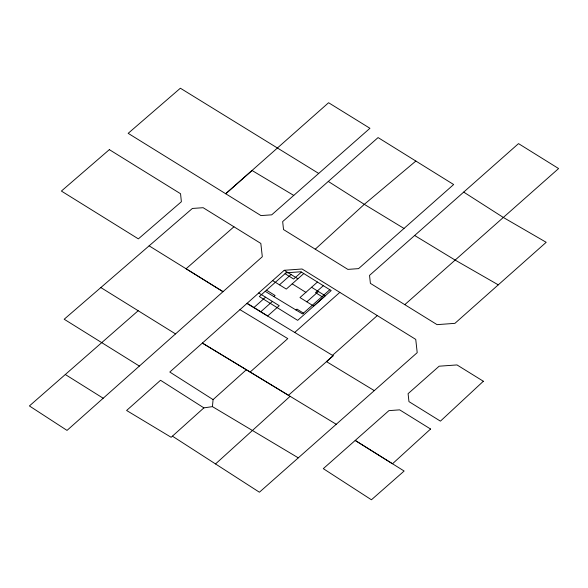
<?xml version="1.0" encoding="UTF-8"?>
<svg xmlns="http://www.w3.org/2000/svg" width="588" height="588" viewBox="0 0 588 588"><rect width="100%" height="100%" fill="white"/><g stroke="black" fill="none" stroke-linecap="round" stroke-linejoin="round"><path stroke-width="0.88" d="M284.21 270.289L302.07 268.995L415.745 339.394L417.208 352.66L298.292 457.854L212.43 406.624L213.084 399.612L246.343 369.756M315.249 249.202L364.303 204.337L415.863 161.053M215.524 463.947L290.119 396.297M203.889 407.874L171.159 437.288L126.596 410.483L160.531 380.274L203.889 407.874L212.43 406.624M297.896 278.786L284.224 270.296L169.8 372.035L213.084 399.612M253.972 307.495L265.563 297.197M279.469 284.835L291.06 274.537M273.876 296.587L275.088 295.514L266.489 290.178M301.438 272.104L293.632 279.043L285.04 273.699M260.807 311.736L272.398 301.438M303.783 273.56L286.305 289.083L272.634 280.594M317.454 282.049L299.976 297.572L313.654 306.069L325.245 295.771L311.574 287.275M295.97 309.986L296.962 309.104L303.452 313.132M323.319 285.695L315.513 292.626L321.996 296.653M306.818 301.82L318.409 291.523M329.809 289.722L302.519 313.955L265.195 291.325M336.24 424.279L202.36 343.076L250.157 372.035L287.775 338.607L239.941 309.641M294.72 332.44L339.82 292.383M377.275 315.587L332.485 355.358L333.139 355.755L326.509 361.635L374.291 390.616M404.779 304.657L558.6 168.55L518.52 143.619L369.529 275.397L370.396 283.365L437.06 324.642L454.914 323.349L546.193 242.3L503.328 217.457L463.697 192.092M298.292 457.854L259.411 492.222L172.416 436.156M318.696 173.438L271.707 214.833L260.954 215.576L128.169 133.336L180.376 88.215L318.696 173.438L369.94 128.294L328.589 102.731L225.719 193.753L252.039 170.483L293.765 195.429M328.295 181.435L282.666 221.595L283.526 229.57L347.861 269.385L358.577 268.628L453.649 184.529L378.077 137.577L328.295 181.435L364.303 204.337L403.993 228.445M233.936 226.792L186.087 268.767L223.028 291.685L149.117 245.843L64.188 319.24L139.363 366.074M138.18 310.729L29.4 405.948L67.025 430.401L262.314 256.736L260.829 243.432L203.139 207.704L192.386 208.446L149.117 245.843M498.286 284.857L455.163 260.094L414.643 235.479M246.901 303.452L333.139 355.755L288.451 395.298L250.157 372.035M100.827 287.547L175.525 333.911M292.192 283.857L305.863 292.346M258.727 292.949L279.234 305.686L267.643 315.984L247.136 303.246M65.29 374.505L103.194 398.238M483.351 381.252L440.427 421.14L408.961 401.619L408.087 393.673L439.148 366.199L456.994 364.928L483.351 381.252M430.57 429.02L392.49 463.77L355.203 440.441L404.132 471.032L371.425 499.785L323.297 468.651L388.925 410.63L399.656 409.851L430.57 429.02M286.011 272.839L259.315 296.55L297.668 320.364L331.191 290.582L300.887 271.759L286.011 272.839M109.339 149.639L61.395 191.063L138.364 238.875L181.376 201.728L180.553 193.739L109.339 149.639"/></g></svg>
